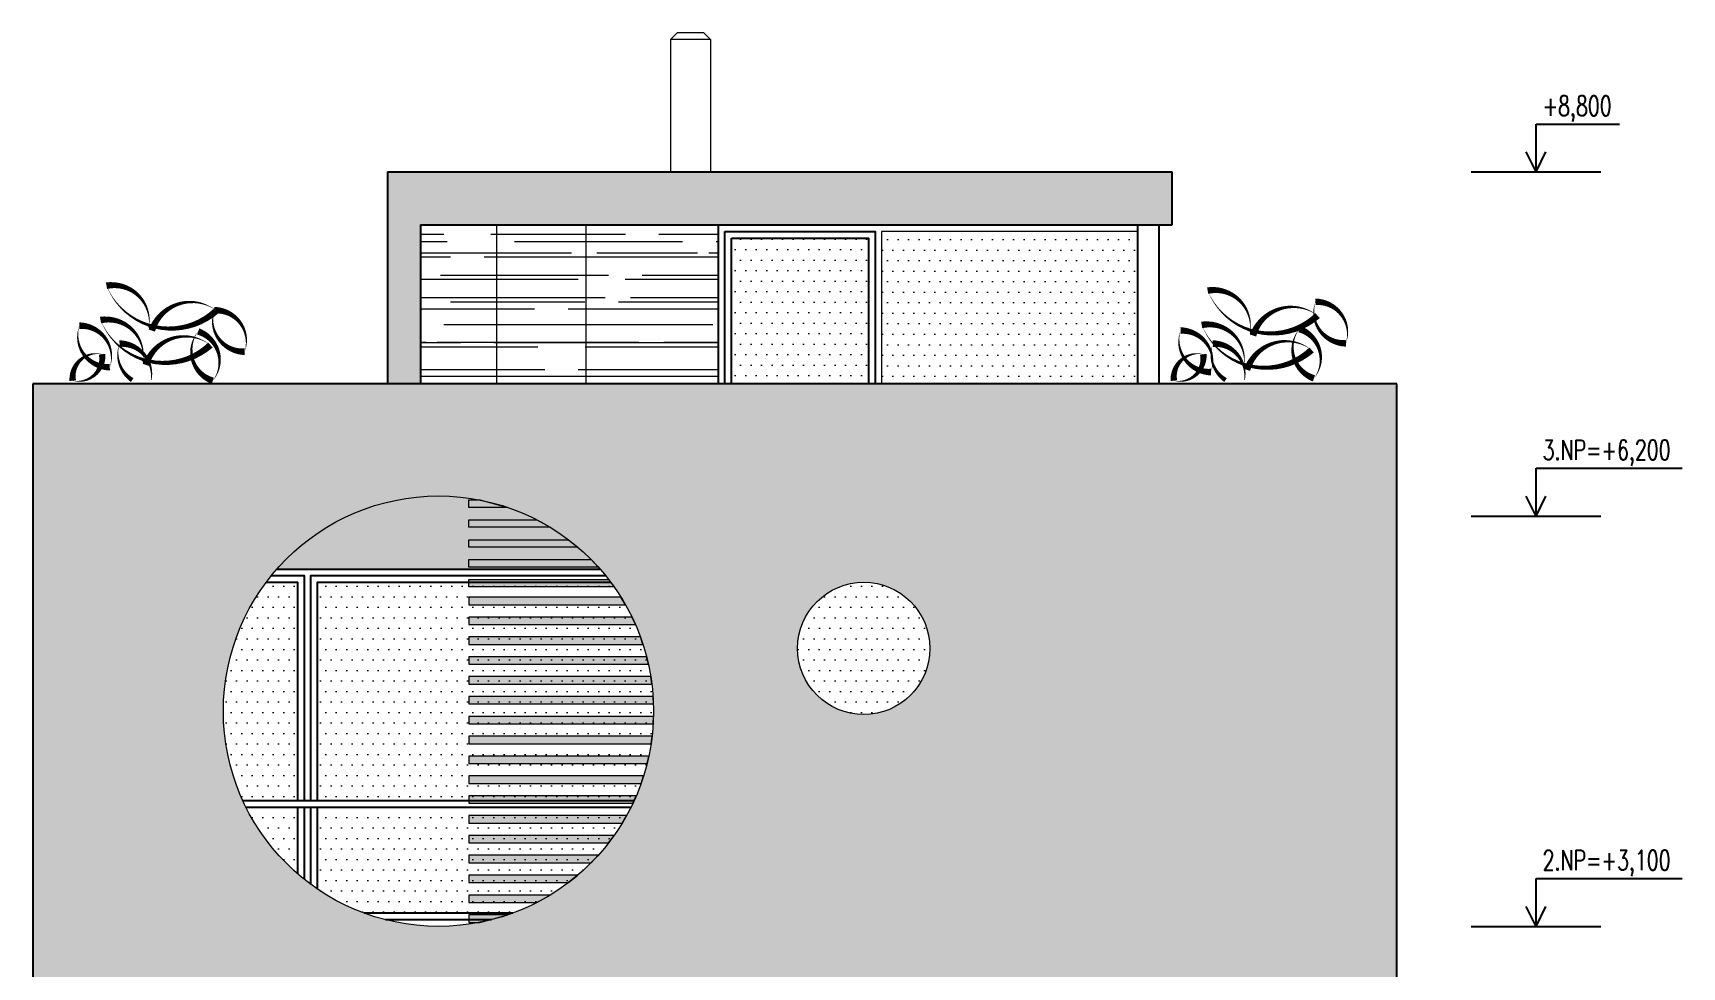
# Model space of a CAD drawing. Header units: metres. Extents: x -442 to 316, y -503 to 125.
# Drawn here: x 145.66 to 158.13, y -267.16 to -260.1 of the extents above; entities that cross this region are included whole.
import ezdxf

# ---------------------------------------------------------------- set-up
doc = ezdxf.new("R2010")
doc.units = ezdxf.units.M
for name, color, linetype in [('koty', 4, 'Continuous'), ('popis', 6, 'Continuous'), ('SRAFA', 251, 'Continuous'), ('SRAFY', 3, 'Continuous'), ('zariz.predmety', 203, 'Continuous'), ('ZDIVO', 1, 'Continuous')]:
    doc.layers.add(name, color=color, linetype=linetype)
doc.styles.add('ROMANS', font='romans.shx', dxfattribs={"width": 0.7})
pattern_1 = [(0, (0, 25.5989), (0.5588, 0.254), [3.81, -0.508, 1.27, -0.254]), (0, (0.33782, 25.7259), (-0.254, 0.33782), [0.762, -0.08382, 1.524, -0.1905]), (0, (0.127, 25.8148), (1.3208, 0.17018), [2.032, -0.3556, 1.016, -0.254])]
pattern_2 = [(0, (0, 25.59891), (0.0396875, 0.079375), [0, -0.079375])]

msp = doc.modelspace()

# ---------------------------------------------------------------- hatches: boundary and pattern name
at = {"layer": 'SRAFY', "linetype": 'Continuous', "lineweight": 0}
for points in [[(154.272417, -261.147936), (148.342417, -261.147936), (148.342417, -262.747936), (148.592417, -262.747936), (148.592417, -261.547936), (150.842417, -261.547936), (154.272417, -261.547936)], [(149.780098, -263.982759), (148.955956, -263.982759), (148.955956, -263.926306), (149.709783, -263.926306, 0.025580024), (149.572336, -263.832759), (148.955956, -263.832759), (148.955956, -263.776306), (149.471635, -263.776306, 0.036828195), (149.251483, -263.682759), (148.955956, -263.682759), (148.955956, -263.626306), (149.039966, -263.626306, 0.266744892), (147.506621, -264.147936), (149.948163, -264.147936, 0.003125363), (149.934641, -264.132759), (148.955956, -264.132759), (148.955956, -264.076306), (149.881207, -264.076306, 0.021188515)]]:
    msp.add_hatch(color=252, dxfattribs=at).paths.add_polyline_path(points)
h = msp.add_hatch(dxfattribs=at)
h.set_pattern_fill('AR-RROOF', color=256, scale=0.01, style=0)
h.set_pattern_definition(pattern_1)
h.paths.add_polyline_path([(149.167417, -261.547936), (148.592417, -261.547936), (148.592417, -262.747936), (149.167417, -262.747936)])
h = msp.add_hatch(dxfattribs=at)
h.set_pattern_fill('AR-RROOF', color=256, scale=0.01, style=0)
h.set_pattern_definition(pattern_1)
h.paths.add_polyline_path([(149.842417, -261.547936), (149.167417, -261.547936), (149.167417, -262.747936), (149.842417, -262.747936)])
h = msp.add_hatch(dxfattribs=at)
h.set_pattern_fill('AR-RROOF', color=256, scale=0.01, style=0)
h.set_pattern_definition(pattern_1)
h.paths.add_polyline_path([(150.842417, -261.547936), (149.842417, -261.547936), (149.842417, -262.747936), (150.842417, -262.747936)])
h = msp.add_hatch(dxfattribs=at)
h.set_pattern_fill('DOTS', color=256, scale=0.05, style=0)
h.set_pattern_definition(pattern_2)
h.paths.add_polyline_path([(154.012417, -261.597936), (152.077417, -261.597936), (152.077417, -262.747936), (154.012417, -262.747936)])
h = msp.add_hatch(dxfattribs=at)
h.set_pattern_fill('DOTS', color=256, scale=0.05, style=0)
h.set_pattern_definition([(0, (0, -192.04302), (0.0396875, 0.079375), [0, -0.079375])])
h.paths.add_polyline_path([(151.977417, -261.647936), (150.942417, -261.647936), (150.942417, -262.747936), (151.977417, -262.747936)])
h = msp.add_hatch(color=37, dxfattribs=at)
h.dxf.hatch_style = 1
h.paths.add_polyline_path([(148.955956, -263.626306), (149.039966, -263.626306), (149.251483, -263.682759), (148.955956, -263.682759)])
h = msp.add_hatch(color=37, dxfattribs=at)
h.dxf.hatch_style = 1
h.paths.add_polyline_path([(148.955956, -263.776306), (149.471635, -263.776306), (149.572336, -263.832759), (148.955956, -263.832759)])
h = msp.add_hatch(color=37, dxfattribs=at)
h.dxf.hatch_style = 1
h.paths.add_polyline_path([(148.955956, -263.926306), (149.709783, -263.926306), (149.780098, -263.982759), (148.955956, -263.982759)])
h = msp.add_hatch(color=37, dxfattribs=at)
h.dxf.hatch_style = 1
h.paths.add_polyline_path([(148.955956, -264.076306), (149.881207, -264.076306), (149.934641, -264.132759), (148.955956, -264.132759)])
h = msp.add_hatch(dxfattribs=at)
h.set_pattern_fill('DOTS', color=256, scale=0.05, style=0)
h.set_pattern_definition(pattern_2)
h.paths.add_polyline_path([(147.66242, -264.247936), (147.425437, -264.247936, 0.274350942), (147.248589, -265.897936), (147.66242, -265.897936)])
h = msp.add_hatch(dxfattribs=at)
h.set_pattern_fill('DOTS', color=256, scale=0.05, style=0)
h.set_pattern_definition(pattern_2)
h.paths.add_polyline_path([(150.029347, -264.247936), (147.81242, -264.247936), (147.81242, -265.897936), (150.206195, -265.897936, 0.274350945)])
h = msp.add_hatch(color=37, dxfattribs=at)
h.dxf.hatch_style = 1
h.paths.add_polyline_path([(148.955956, -264.226306), (150.012882, -264.226306), (150.054686, -264.282759), (148.955956, -264.282759)])
h = msp.add_hatch(dxfattribs=at)
h.set_pattern_fill('DOTS', color=256, scale=0.05, style=0)
h.set_pattern_definition(pattern_2)
h.paths.add_polyline_path([(151.442417, -264.747936, 1), (152.442417, -264.747936, 1)])
h = msp.add_hatch(color=37, dxfattribs=at)
h.dxf.hatch_style = 1
h.paths.add_polyline_path([(148.955956, -264.417609), (150.140483, -264.417609), (150.106822, -264.361156), (148.955956, -264.361156)])
h = msp.add_hatch(color=37, dxfattribs=at)
h.dxf.hatch_style = 1
h.paths.add_polyline_path([(148.955956, -264.567609), (150.215892, -264.567609), (150.189776, -264.511156), (148.955956, -264.511156)])
h = msp.add_hatch(color=37, dxfattribs=at)
h.dxf.hatch_style = 1
h.paths.add_polyline_path([(148.955956, -264.717609), (150.273172, -264.717609), (150.253599, -264.661156), (148.955956, -264.661156)])
h = msp.add_hatch(color=37, dxfattribs=at)
h.dxf.hatch_style = 1
h.paths.add_polyline_path([(148.955956, -264.867609), (150.314289, -264.867609), (150.30062, -264.811156), (148.955956, -264.811156)])
h = msp.add_hatch(color=37, dxfattribs=at)
h.dxf.hatch_style = 1
h.paths.add_polyline_path([(148.955956, -265.017609), (150.340478, -265.017609), (150.332318, -264.961156), (148.955956, -264.961156)])
h = msp.add_hatch(color=37, dxfattribs=at)
h.dxf.hatch_style = 1
h.paths.add_polyline_path([(148.955956, -265.167609), (150.352461, -265.167609), (150.34959, -265.111156), (148.955956, -265.111156)])
h = msp.add_hatch(color=37, dxfattribs=at)
h.dxf.hatch_style = 1
h.paths.add_polyline_path([(148.955956, -265.317609), (150.350554, -265.317609), (150.352897, -265.261156), (148.955956, -265.261156)])
h = msp.add_hatch(color=37, dxfattribs=at)
h.dxf.hatch_style = 1
h.paths.add_polyline_path([(148.955956, -265.467609), (150.334707, -265.467609), (150.342325, -265.411156), (148.955956, -265.411156)])
h = msp.add_hatch(color=37, dxfattribs=at)
h.dxf.hatch_style = 1
h.paths.add_polyline_path([(148.955956, -265.617609), (150.304498, -265.617609), (150.317596, -265.561156), (148.955956, -265.561156)])
h = msp.add_hatch(color=37, dxfattribs=at)
h.dxf.hatch_style = 1
h.paths.add_polyline_path([(148.955956, -265.767609), (150.25908, -265.767609), (150.278033, -265.711156), (148.955956, -265.711156)])
h = msp.add_hatch(color=37, dxfattribs=at)
h.dxf.hatch_style = 1
h.paths.add_polyline_path([(148.955956, -265.917609), (150.197043, -265.917609), (150.22246, -265.861156), (148.955956, -265.861156)])
h = msp.add_hatch(dxfattribs=at)
h.set_pattern_fill('DOTS', color=256, scale=0.05, style=0)
h.set_pattern_definition(pattern_2)
h.paths.add_polyline_path([(147.66242, -265.947936), (147.272483, -265.947936, 0.098772868), (147.66242, -266.450632)])
h = msp.add_hatch(dxfattribs=at)
h.set_pattern_fill('DOTS', color=256, scale=0.05, style=0)
h.set_pattern_definition(pattern_2)
h.paths.add_polyline_path([(150.182301, -265.947936), (147.81242, -265.947936), (147.81242, -266.566068, 0.061360072), (148.165969, -266.747936), (149.288815, -266.747936, 0.191132843)])
h = msp.add_hatch(color=37, dxfattribs=at)
h.dxf.hatch_style = 1
h.paths.add_polyline_path([(148.955956, -266.067609), (150.116161, -266.067609), (150.149, -266.011156), (148.955956, -266.011156)])
h = msp.add_hatch(color=37, dxfattribs=at)
h.dxf.hatch_style = 1
h.paths.add_polyline_path([(148.955956, -266.217609), (150.012882, -266.217609), (150.054686, -266.161156), (148.955956, -266.161156)])
h = msp.add_hatch(color=37, dxfattribs=at)
h.dxf.hatch_style = 1
h.paths.add_polyline_path([(148.955956, -266.367609), (149.881207, -266.367609), (149.934641, -266.311156), (148.955956, -266.311156)])
h = msp.add_hatch(color=37, dxfattribs=at)
h.dxf.hatch_style = 1
h.paths.add_polyline_path([(148.955956, -266.517609), (149.709783, -266.517609), (149.780098, -266.461156), (148.955956, -266.461156)])
h = msp.add_hatch(color=37, dxfattribs=at)
h.dxf.hatch_style = 1
h.paths.add_polyline_path([(148.955956, -266.667609), (149.471635, -266.667609), (149.572336, -266.611156), (148.955956, -266.611156)])
h = msp.add_hatch(color=37, dxfattribs=at)
h.dxf.hatch_style = 1
h.paths.add_polyline_path([(148.955956, -266.817609), (149.039966, -266.817609), (149.251483, -266.761156), (148.955956, -266.761156)])
at = {"layer": 'ZDIVO', "linetype": 'Continuous', "lineweight": 0}
h = msp.add_hatch(color=35, dxfattribs=at)
h.dxf.hatch_style = 1
h.paths.add_polyline_path([(155.97242, -262.747936), (145.66242, -262.747936), (145.66242, -267.547936), (155.97242, -267.547936)])
h.paths.add_polyline_path([(151.442417, -264.747936, -1), (152.442417, -264.747936, -1)], flags=16)
h.paths.add_polyline_path([(150.35337, -265.221958, -1), (147.101414, -265.221958, -1)], flags=16)
h.paths.add_polyline_path([(150.340478, -265.017609), (148.955956, -265.017609), (148.955956, -264.961156), (150.332318, -264.961156)], flags=0)
h.paths.add_polyline_path([(150.34959, -265.111156), (150.352461, -265.167609), (148.955956, -265.167609), (148.955956, -265.111156)], flags=0)
h.paths.add_polyline_path([(150.314289, -264.867609), (148.955956, -264.867609), (148.955956, -264.811156), (150.30062, -264.811156)], flags=0)
h.paths.add_polyline_path([(150.352897, -265.261156), (150.350554, -265.317609), (148.955956, -265.317609), (148.955956, -265.261156)], flags=0)
h.paths.add_polyline_path([(150.342325, -265.411156), (150.334707, -265.467609), (148.955956, -265.467609), (148.955956, -265.411156)], flags=0)
h.paths.add_polyline_path([(150.273172, -264.717609), (148.955956, -264.717609), (148.955956, -264.661156), (150.253599, -264.661156)], flags=0)
h.paths.add_polyline_path([(150.317596, -265.561156), (150.304498, -265.617609), (148.955956, -265.617609), (148.955956, -265.561156)], flags=0)
h.paths.add_polyline_path([(150.215892, -264.567609), (148.955956, -264.567609), (148.955956, -264.511156), (150.189776, -264.511156)], flags=0)
h.paths.add_polyline_path([(150.278033, -265.711156), (150.25908, -265.767609), (148.955956, -265.767609), (148.955956, -265.711156)], flags=0)
h.paths.add_polyline_path([(150.140483, -264.417609), (148.955956, -264.417609), (148.955956, -264.361156), (150.106822, -264.361156)], flags=0)
h.paths.add_polyline_path([(150.22246, -265.861156), (150.197043, -265.917609), (148.955956, -265.917609), (148.955956, -265.897936), (147.81242, -265.897936), (147.81242, -264.247936), (148.955956, -264.247936), (148.955956, -264.226306), (150.012882, -264.226306), (150.054686, -264.282759), (148.955956, -264.282759), (148.955956, -264.247936), (147.81242, -264.247936), (147.81242, -265.897936), (148.955956, -265.897936), (148.955956, -265.861156)], flags=0)
h.paths.add_polyline_path([(150.149, -266.011156), (150.116161, -266.067609), (148.955956, -266.067609), (148.955956, -266.011156)], flags=0)
h.paths.add_polyline_path([(149.934641, -264.132759), (148.955956, -264.132759), (148.955956, -264.076306), (149.881207, -264.076306)], flags=0)
h.paths.add_polyline_path([(150.054686, -266.161156), (150.012882, -266.217609), (148.955956, -266.217609), (148.955956, -266.161156)], flags=0)
h.paths.add_polyline_path([(149.780098, -263.982759), (148.955956, -263.982759), (148.955956, -263.926306), (149.709783, -263.926306)], flags=0)
h.paths.add_polyline_path([(149.934641, -266.311156), (149.881207, -266.367609), (148.955956, -266.367609), (148.955956, -266.311156)], flags=0)
h.paths.add_polyline_path([(149.572336, -263.832759), (148.955956, -263.832759), (148.955956, -263.776306), (149.471635, -263.776306)], flags=0)
h.paths.add_polyline_path([(149.780098, -266.461156), (149.709783, -266.517609), (148.955956, -266.517609), (148.955956, -266.461156)], flags=0)
h.paths.add_polyline_path([(149.572336, -266.611156), (149.471635, -266.667609), (148.955956, -266.667609), (148.955956, -266.611156)], flags=0)
h.paths.add_polyline_path([(149.251483, -263.682759), (148.955956, -263.682759), (148.955956, -263.626306), (149.039966, -263.626306)], flags=0)
h.paths.add_polyline_path([(149.251483, -266.761156), (149.039966, -266.817609), (148.955956, -266.817609), (148.955956, -266.761156)], flags=0)

# ---------------------------------------------------------------- linework, layer by layer
for p, q in [((148.342417, -261.147936), (154.272417, -261.147936)), ((148.342417, -261.147936), (148.342417, -262.747936)), ((154.272417, -261.547936), (154.272417, -261.147936)), ((148.592417, -261.547936), (150.842417, -261.547936)), ((148.592417, -261.547936), (148.592417, -262.747936)), ((150.842417, -261.547936), (154.272417, -261.547936)), ((150.842417, -261.547936), (150.842417, -262.747936)), ((154.012417, -261.547936), (154.012417, -262.747936)), ((154.172417, -261.547936), (154.172417, -262.747936)), ((154.172417, -261.547936), (154.172417, -262.57631)), ((145.66242, -262.747936), (145.66242, -264.447936)), ((155.97242, -262.747936), (145.66242, -262.747936)), ((155.97242, -267.547936), (155.97242, -262.747936)), ((145.66242, -264.447936), (145.66242, -267.547936))]:
    msp.add_line(p, q)
at = {"layer": 'koty', "linetype": 'Continuous', "lineweight": 0, "ltscale": 20}
for p, q in [((149.167417, -262.747936), (149.167417, -261.547936)), ((149.842417, -261.547936), (149.842417, -262.747936))]:
    msp.add_line(p, q, dxfattribs=at)
at = {"layer": 'SRAFA', "linetype": 'Continuous', "lineweight": 0, "ltscale": 20}
for p, q in [((150.48242, -260.147936), (150.53242, -260.097936)), ((150.73242, -260.097936), (150.53242, -260.097936)), ((150.73242, -260.097936), (150.78242, -260.147936)), ((150.48242, -260.147936), (150.48242, -261.147936)), ((150.78242, -260.147936), (150.48242, -260.147936)), ((150.577914, -260.147936), (150.53242, -260.147936)), ((150.73242, -260.147936), (150.686926, -260.147936)), ((150.78242, -260.147936), (150.78242, -261.147936))]:
    msp.add_line(p, q, dxfattribs=at)
at = {"layer": 'SRAFY', "linetype": 'Continuous'}
for p, q in [((157.02388, -261.147936), (157.02388, -260.786783)), ((157.02388, -260.786783), (157.655006, -260.786783)), ((157.02388, -261.147936), (156.949378, -260.996702)), ((157.02388, -261.147936), (157.098381, -260.996702)), ((156.534057, -261.147936), (157.513703, -261.147936)), ((157.02388, -263.747936), (157.02388, -263.386783)), ((157.02388, -263.386783), (158.127158, -263.386783)), ((157.02388, -263.747936), (156.949378, -263.596702)), ((157.02388, -263.747936), (157.098381, -263.596702)), ((156.534057, -263.747936), (157.513703, -263.747936)), ((147.248589, -265.897936), (150.206195, -265.897936)), ((147.272483, -265.947936), (150.182301, -265.947936)), ((157.02388, -266.847936), (157.02388, -266.486783)), ((157.02388, -266.486783), (158.127158, -266.486783)), ((157.02388, -266.847936), (156.949378, -266.696702)), ((157.02388, -266.847936), (157.098381, -266.696702)), ((156.534057, -266.847936), (157.513703, -266.847936))]:
    msp.add_line(p, q, dxfattribs=at)
at = {"layer": 'SRAFY', "linetype": 'Continuous', "lineweight": 0, "ltscale": 20}
for p, q in [((154.012417, -261.597936), (152.077417, -261.597936)), ((152.077417, -261.597936), (152.077417, -262.747936))]:
    msp.add_line(p, q, dxfattribs=at)
at = {"layer": 'SRAFY', "linetype": 'Continuous'}
for points in [[(150.892417, -261.597936), (152.027417, -261.597936), (152.027417, -262.747936), (150.892417, -262.747936)], [(150.942417, -261.647936), (151.977417, -261.647936), (151.977417, -262.747936), (150.942417, -262.747936)]]:
    msp.add_lwpolyline(points, close=True, dxfattribs=at)
at = {"layer": 'SRAFY', "linetype": 'Continuous', "lineweight": 0, "ltscale": 20}
msp.add_lwpolyline([(145.66242, -262.747936), (155.97242, -262.747936), (155.97242, -267.547936), (145.66242, -267.547936)], close=True, dxfattribs=at)
msp.add_lwpolyline([(145.66242, -262.747936), (155.97242, -262.747936), (155.97242, -267.547936), (145.66242, -267.547936)], close=True, dxfattribs=at)
at = {"layer": 'SRAFY', "color": 37, "linetype": 'Continuous', "lineweight": 0}
for points in [[(148.955956, -263.626306), (149.039966, -263.626306), (149.251483, -263.682759), (148.955956, -263.682759)], [(148.955956, -263.776306), (149.471635, -263.776306), (149.572336, -263.832759), (148.955956, -263.832759)], [(148.955956, -263.926306), (149.709783, -263.926306), (149.780098, -263.982759), (148.955956, -263.982759)], [(148.955956, -264.076306), (149.881207, -264.076306), (149.934641, -264.132759), (148.955956, -264.132759)], [(148.955956, -264.226306), (150.012882, -264.226306), (150.054686, -264.282759), (148.955956, -264.282759)], [(148.955956, -264.417609), (150.140483, -264.417609), (150.106822, -264.361156), (148.955956, -264.361156)], [(148.955956, -264.567609), (150.215892, -264.567609), (150.189776, -264.511156), (148.955956, -264.511156)], [(148.955956, -264.717609), (150.273172, -264.717609), (150.253599, -264.661156), (148.955956, -264.661156)], [(148.955956, -264.867609), (150.314289, -264.867609), (150.30062, -264.811156), (148.955956, -264.811156)], [(148.955956, -265.017609), (150.340478, -265.017609), (150.332318, -264.961156), (148.955956, -264.961156)], [(148.955956, -265.167609), (150.352461, -265.167609), (150.34959, -265.111156), (148.955956, -265.111156)], [(148.955956, -265.317609), (150.350554, -265.317609), (150.352897, -265.261156), (148.955956, -265.261156)], [(148.955956, -265.467609), (150.334707, -265.467609), (150.342325, -265.411156), (148.955956, -265.411156)], [(148.955956, -265.617609), (150.304498, -265.617609), (150.317596, -265.561156), (148.955956, -265.561156)], [(148.955956, -265.767609), (150.25908, -265.767609), (150.278033, -265.711156), (148.955956, -265.711156)], [(148.955956, -265.917609), (150.197043, -265.917609), (150.22246, -265.861156), (148.955956, -265.861156)], [(148.955956, -266.067609), (150.116161, -266.067609), (150.149, -266.011156), (148.955956, -266.011156)], [(148.955956, -266.217609), (150.012882, -266.217609), (150.054686, -266.161156), (148.955956, -266.161156)], [(148.955956, -266.367609), (149.881207, -266.367609), (149.934641, -266.311156), (148.955956, -266.311156)], [(148.955956, -266.517609), (149.709783, -266.517609), (149.780098, -266.461156), (148.955956, -266.461156)], [(148.955956, -266.667609), (149.471635, -266.667609), (149.572336, -266.611156), (148.955956, -266.611156)], [(148.955956, -266.817609), (149.039966, -266.817609), (149.251483, -266.761156), (148.955956, -266.761156)]]:
    msp.add_lwpolyline(points, close=True, dxfattribs=at)
at = {"layer": 'SRAFY', "linetype": 'Continuous'}
for points in [[(147.425437, -264.247936), (147.66242, -264.247936), (147.66242, -265.897936)], [(147.464386, -264.197936), (147.71242, -264.197936), (147.71242, -265.897936)], [(147.506621, -264.147936), (149.948163, -264.147936)], [(147.76242, -265.897936), (147.76242, -264.197936), (149.990398, -264.197936)], [(147.81242, -265.897936), (147.81242, -264.247936), (150.029347, -264.247936)], [(147.66242, -265.947936), (147.66242, -266.450632)], [(147.71242, -265.947936), (147.71242, -266.492248)], [(147.76242, -266.530634), (147.76242, -265.947936)], [(147.81242, -266.566068), (147.81242, -265.947936)], [(149.288815, -266.747936), (148.165969, -266.747936)], [(149.127514, -266.797936), (148.32727, -266.797936)]]:
    msp.add_lwpolyline(points, dxfattribs=at)
at = {"layer": 'SRAFY', "linetype": 'Continuous', "lineweight": 0, "ltscale": 20}
for centre, radius in [((148.727392, -265.221958), 1.625978), ((151.942417, -264.747936), 0.5), ((151.942417, -264.747936), 0.5)]:
    msp.add_circle(centre, radius, dxfattribs=at)
at = {"layer": 'zariz.predmety', "color": 253, "linetype": 'Continuous', "ltscale": 0.001}
for points in [[(147.049005, -262.196501, 0, 0, 0.520567051), (147.049005, -262.196501, 0, 0.05, 0.520567051), (146.560642, -262.346332, 0, 0.05, 0.520567051), (146.537541, -262.324651, 0, 0.05, 0.520567051), (146.218169, -262.007557, 0, 0.05, 0.520567051), (147.049005, -262.196501, 0.05, 0.05, 0)], [(155.372496, -262.233444, 0, 0, 0.520567051), (155.372496, -262.233444, 0, 0.05, 0.520567051), (154.884134, -262.383275, 0, 0.05, 0.520567051), (154.861032, -262.361595, 0, 0.05, 0.520567051), (154.54166, -262.044501, 0, 0.05, 0.520567051), (155.372496, -262.233444, 0.05, 0.05, 0)], [(155.586458, -262.442711, 0, 0, 0.520567051), (155.586458, -262.442711, 0, 0.05, 0.520567051), (155.356514, -262.12897, 0, 0.05, 0.520567051), (155.586458, -262.442711, 0.05, 0.05, 0)], [(147.003712, -262.45596, 0, 0, 0.520567051), (147.003712, -262.45596, 0, 0.05, 0.520567051), (146.51535, -262.605791, 0, 0.05, 0.520567051), (146.492248, -262.58411, 0, 0.05, 0.520567051), (146.172876, -262.267016, 0, 0.05, 0.520567051), (147.003712, -262.45596, 0.05, 0.05, 0)], [(147.262967, -262.506042, 0, 0, 0.520567051), (147.262967, -262.506042, 0, 0.05, 0.520567051), (147.033022, -262.192302, 0, 0.05, 0.520567051), (147.262967, -262.506042, 0.05, 0.05, 0)], [(146.243174, -262.623083, 0, 0, 0.520567051), (146.243174, -262.623083, 0, 0.05, 0.520567051), (146.013229, -262.309342, 0, 0.05, 0.520567051), (146.243174, -262.623083, 0.05, 0.05, 0)], [(147.021609, -262.725911, 0, 0, 0.520567051), (147.021609, -262.725911, 0, 0.05, 0.520567051), (146.911159, -262.352938, 0, 0.05, 0.520567051), (147.021609, -262.725911, 0.05, 0.05, 0)], [(154.566665, -262.660026, 0, 0, 0.520567051), (154.566665, -262.660026, 0, 0.05, 0.520567051), (154.336721, -262.346286, 0, 0.05, 0.520567051), (154.566665, -262.660026, 0.05, 0.05, 0)], [(155.327204, -262.492903, 0, 0, 0.520567051), (155.327204, -262.492903, 0, 0.05, 0.520567051), (154.838841, -262.642734, 0, 0.05, 0.520567051), (154.81574, -262.621054, 0, 0.05, 0.520567051), (154.496368, -262.30396, 0, 0.05, 0.520567051), (155.327204, -262.492903, 0.05, 0.05, 0)], [(155.3451, -262.70744, 0, 0, 0.520567051), (155.3451, -262.70744, 0, 0.05, 0.520567051), (155.23465, -262.334467, 0, 0.05, 0.520567051), (155.3451, -262.70744, 0.05, 0.05, 0)], [(145.962952, -262.724928, 0, 0, 0.520567051), (145.962952, -262.724928, 0, 0.05, 0.520567051), (146.185245, -262.525218, 0, 0.05, 0.520567051), (145.962952, -262.724928, 0.05, 0.05, 0)], [(154.286443, -262.724928, 0, 0, 0.520567051), (154.286443, -262.724928, 0, 0.05, 0.520567051), (154.508736, -262.525218, 0, 0.05, 0.520567051), (154.286443, -262.724928, 0.05, 0.05, 0)]]:
    msp.add_lwpolyline(points, format="xyseb", close=True, dxfattribs=at)
for points in [[(146.556031, -262.720389, 0.004318, 0.05, 0.468965173), (146.316565, -262.444801, 0, 0.034457, 0.343372784), (146.412213, -262.720389, 0, 0, 0)], [(154.820263, -262.720312, 0.004318, 0.05, 0.468965173), (154.580798, -262.444724, 0, 0.034457, 0.343372784), (154.676446, -262.720312, 0, 0, 0)]]:
    msp.add_lwpolyline(points, format="xyseb", dxfattribs=at)

# ---------------------------------------------------------------- texts
at = {"layer": 'popis', "linetype": 'Continuous', "char_height": 0.15, "width": 2.20915077, "attachment_point": 1, "style": 'ROMANS'}
for s, insert in [('+8,800', (157.073426, -260.573259)), ('3.NP=+6,200', (157.073426, -263.173259)), ('2.NP=+3,100', (157.073426, -266.273259))]:
    msp.add_mtext(s, dxfattribs=dict(at, insert=insert))

doc.saveas('drawing.dxf')
